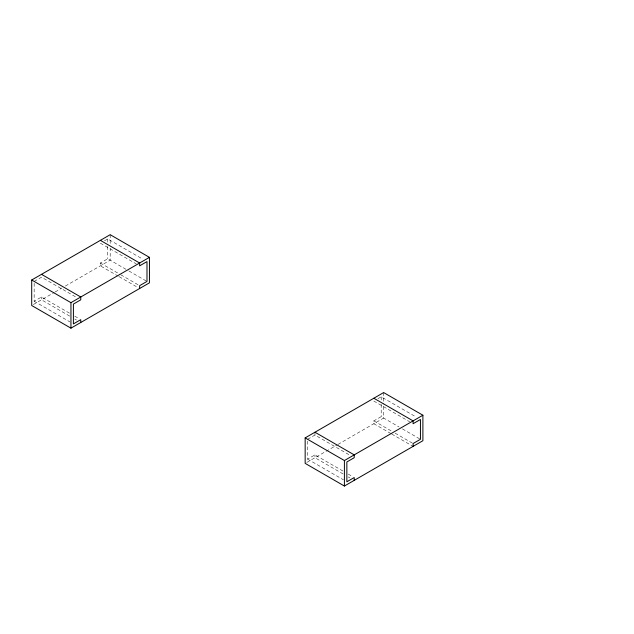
<?xml version="1.0" encoding="UTF-8"?>
<svg xmlns="http://www.w3.org/2000/svg" width="634" height="634" viewBox="0 0 634 634"><rect width="100%" height="100%" fill="white"/><g stroke="black" fill="none" stroke-linecap="round" stroke-linejoin="round"><path stroke-width="0.48" stroke-dasharray="3.17 2.38" d="M34.157 281.425L41.511 277.177L76.492 297.37M104.467 240.825L107.74 238.939L142.721 259.132M34.157 283.311L34.157 301.245L41.511 296.997L69.669 313.251M118.296 276.186L100.378 265.844L100.378 263.015L107.74 258.767L128.108 270.528M33.333 304.55L54.31 292.44M55.166 291.949L61.989 288.01M65.397 286.037L110.189 260.178L110.189 248.417M307.609 439.299L314.971 435.051L350.8 455.743M377.927 398.707L381.2 396.813L416.181 417.014M307.609 441.193L307.609 459.127L314.971 454.879L343.121 471.133M390.901 433.577L373.838 423.726L373.838 420.889L381.2 416.641L399.111 426.983M306.793 462.432L337.153 444.902M338.001 444.41L383.649 418.06L383.649 403.351M100.378 243.187L136.215 263.871M373.838 401.06L409.675 421.753M128.964 271.019L146.985 281.425M402.424 428.893L420.445 439.299M100.378 263.015L120.008 274.34M120.856 274.831L139.631 285.672M373.838 420.889L391.757 431.239M395.172 433.204L413.083 443.546M119.152 276.678L137.919 287.519M391.757 434.068L413.083 446.384M74.788 316.207L79.052 318.672M348.24 474.089L352.512 476.554M69.669 316.089L41.511 299.834L41.511 296.997M74.788 319.045L76.492 320.027M343.121 473.97L314.971 457.708L314.971 454.879M348.24 476.919L349.952 477.909M34.157 301.245L69.986 321.937M307.609 459.127L343.446 479.819M383.649 392.565L383.649 402.368M381.2 396.813L381.2 400.593M381.2 404.365L381.2 416.641M314.971 433.165L314.971 435.051M110.189 234.691L110.189 244.494M107.74 238.939L107.74 242.711M107.74 246.491L107.74 258.767"/><path stroke-width="0.95" d="M31.7 280.006L110.189 234.691L149.442 257.349L149.442 282.835L70.945 328.158L31.7 305.501L31.7 280.006L70.945 302.664L149.442 257.349M305.16 437.888L383.649 392.565L422.894 415.222L422.894 440.717L344.405 486.032L305.16 463.375L305.16 437.888L344.405 460.546L422.894 415.222M100.378 240.349L139.631 263.015L139.631 265.844L146.985 261.596L146.985 281.425L139.631 285.672L139.631 288.502M373.838 398.231L413.083 420.889L413.083 423.726L420.445 419.478L420.445 439.299L413.083 443.546L413.083 446.384M41.511 274.34L80.756 296.997L80.756 299.834L73.401 304.082L73.401 323.911L80.756 319.663L80.756 322.492M314.971 432.222L354.216 454.879L354.216 457.708L346.853 461.956L346.853 481.785L354.216 477.537L354.216 480.374M344.405 460.546L344.405 486.032M70.945 302.664L70.945 328.158"/></g></svg>
